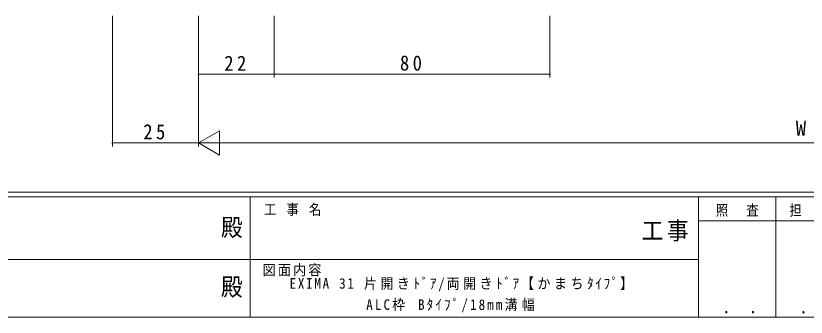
# Model space of a CAD drawing. Units: millimetres on the paper. Extents: x -397 to 397, y -282 to 282.
# Drawn here: x -76.9 to 152.5, y -282.1 to -194.4 of the extents above; entities that cross this region are included whole.
import ezdxf
from ezdxf.enums import TextEntityAlignment as Align

# ---------------------------------------------------------------- set-up
doc = ezdxf.new("R2010")
doc.units = ezdxf.units.MM
doc.layers.add('0-1_YKK_ZWAK', color=7, linetype='Continuous', lineweight=18)
doc.layers.add('0-7_YKK_D', color=6, linetype='Continuous', lineweight=18)
doc.layers.add('0-2_USER1', color=7, linetype='Continuous')
doc.styles.add('ＭＳ ゴシック', font='')
doc.styles.get('ＭＳ ゴシック').set_extended_font_data('MS Gothic')

msp = doc.modelspace()

# ---------------------------------------------------------------- linework, layer by layer
at = {"layer": '0-1_YKK_ZWAK'}
for p, q in [((376.092, -245.688), (-393.908, -245.688)), ((338.292, -247.088), (-393.908, -247.088)), ((-8.908, -247.088), (-8.908, -282.088)), ((121.292, -247.088), (121.292, -282.088)), ((143.692, -247.088), (143.692, -282.088)), ((189.476, -254.087), (121.292, -254.087)), ((-136.308, -265.287), (-7.508, -265.287)), ((-7.508, -265.287), (121.292, -265.287)), ((-393.908, -282.088), (338.292, -282.088))]:
    msp.add_line(p, q, dxfattribs=at)
at = {"layer": '0-7_YKK_D'}
for p, q in [((-48.908, -194.407), (-48.908, -232.407)), ((-23.908, -194.407), (-23.908, -232.407)), ((-23.908, -194.407), (-23.908, -232.407)), ((-23.908, -194.407), (-23.908, -212.407)), ((-1.908, -194.407), (-1.908, -212.407)), ((-1.908, -194.407), (-1.908, -212.407)), ((78.092, -194.407), (78.092, -212.407)), ((-1.908, -211.407), (-23.908, -211.407)), ((78.092, -211.407), (-1.908, -211.407)), ((-23.908, -231.407), (-17.846, -227.907)), ((-17.846, -234.907), (-17.846, -227.907)), ((-23.908, -231.407), (-48.908, -231.407)), ((-23.908, -231.407), (-11.784, -231.407)), ((-23.908, -231.407), (-17.846, -234.907)), ((-16.908, -231.407), (319.092, -231.407))]:
    msp.add_line(p, q, dxfattribs=at)
for centre, start, end in [((-23.908, -211.407), 0, 180), ((-23.908, -211.407), 180, 0), ((-1.908, -211.407), 0, 180), ((-1.908, -211.407), 0, 180), ((-1.908, -211.407), 180, 0), ((-1.908, -211.407), 180, 0), ((78.092, -211.407), 0, 180), ((78.092, -211.407), 180, 0), ((-48.908, -231.407), 0, 180), ((-48.908, -231.407), 180, 0)]:
    msp.add_arc(centre, 0.106, start, end, dxfattribs=at)

# ---------------------------------------------------------------- texts
at = {"layer": '0-1_YKK_ZWAK', "style": 'ＭＳ ゴシック', "width": 0.9}
for p in [(-17.39, -260.044), (-17.39, -277.365)]:
    msp.add_text('殿', height=5.132, dxfattribs=at).set_placement(p, align=Align.BOTTOM_LEFT)
at = {"layer": '0-1_YKK_ZWAK', "attachment_point": 7, "style": 'ＭＳ ゴシック'}
for s, insert, char_height in [('\\T1.22;\\W0.85;工\\~事\\~名', (-4.896, -252.62), 3.079), ('\\T1.24;\\W0.85;照\\~\\~査', (126.281, -252.868), 3.079), ('\\T1.24;\\W0.85;担\\~\\~当', (147.646, -252.868), 3.079), ('\\T1.17;\\W0.9;工事', (104.723, -260.044), 5.132), ('\\T1.17;\\W0.9;図面内容', (-5.291, -270.236), 3.079), ('\\T1.24;\\W0.85;\\~．\\~．', (125.747, -281.034), 3.592), ('\\T1.24;\\W0.85;\\~．\\~．', (148.147, -281.034), 3.592)]:
    msp.add_mtext(s, dxfattribs=dict(at, insert=insert, char_height=char_height))
at = {"layer": '0-2_USER1', "char_height": 3.079, "attachment_point": 7, "style": 'ＭＳ ゴシック'}
for s, insert in [('\\T1.27;\\W0.9;EXIMA\\~31\\~片開きﾄﾞｱ/両開きﾄﾞｱ【かまちﾀｲﾌﾟ】', (2.549, -274.537)), ('\\T1.33;\\W0.9;ALC枠\\~Bﾀｲﾌﾟ/18mm溝幅', (24.789, -280.712))]:
    msp.add_mtext(s, dxfattribs=dict(at, insert=insert))
at = {"layer": '0-7_YKK_D', "color": 7, "style": 'ＭＳ ゴシック'}
msp.add_text('W', height=4.399, dxfattribs=at).set_placement((149.492, -230.607), align=Align.BOTTOM_LEFT)
at = {"layer": '0-7_YKK_D', "color": 7, "char_height": 4.399, "attachment_point": 7, "style": 'ＭＳ ゴシック'}
for s, insert in [('\\T1.37;\\W0.9;22', (-16.428, -210.407)), ('\\T1.37;\\W0.9;80', (34.572, -210.407)), ('\\T1.37;\\W0.9;25', (-39.928, -230.407))]:
    msp.add_mtext(s, dxfattribs=dict(at, insert=insert))

doc.saveas('drawing.dxf')
